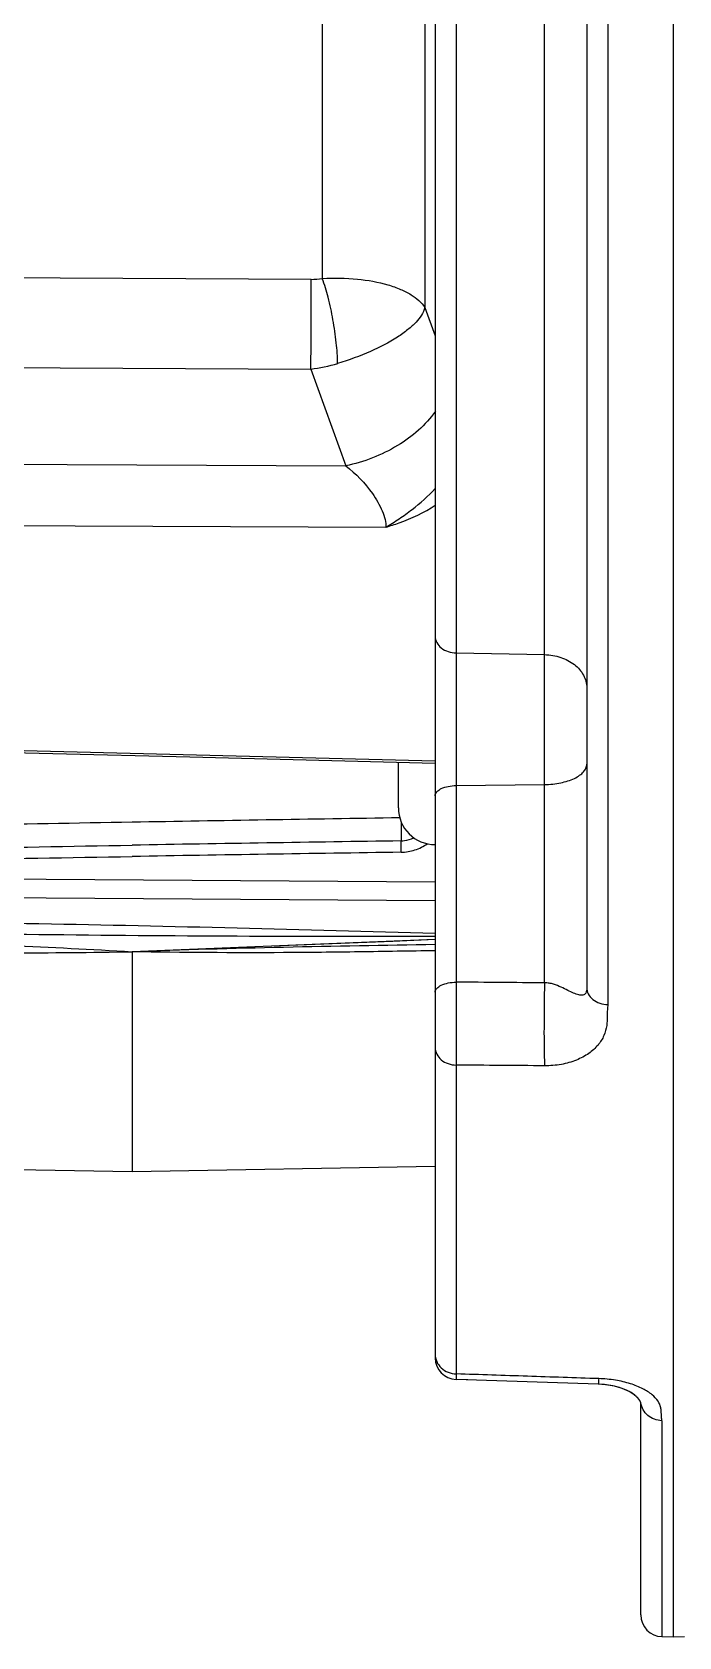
# Model space of a CAD drawing. Header units: millimetres. Extents: x -95754 to 177808, y 34455 to 150605.
# Drawn here: x 172926.8 to 172956.7, y 139467.3 to 139541.4 of the extents above; entities that cross this region are included whole.
import ezdxf

# ---------------------------------------------------------------- set-up
doc = ezdxf.new("R2010")
doc.units = ezdxf.units.MM
doc.header["$LTSCALE"] = 300
doc.layers.add('A-ETC-기계', color=253, linetype='Continuous')

# ---------------------------------------------------------------- blocks, each defined once
blk = doc.blocks.new('A$Cefb55bcc')
at = {"color": 8, "linetype": 'ByBlock', "ltscale": 3}
for p, q in [((537.179, -412.902), (536.666, -412.916)), ((537.179, -687.793), (537.179, -412.902)), ((537.705, -412.916), (537.179, -412.902)), ((537.705, -422.892), (537.705, -412.916)), ((538.678, -413.915), (538.678, -423.727)), ((538.67, -423.719), (538.675, -423.722)), ((538.675, -423.722), (538.732, -423.824)), ((540.646, -424.577), (547.208, -424.795)), ((546.661, -424.776), (547.208, -424.795)), ((547.201, -439.322), (547.201, -425.054)), ((548.175, -674.901), (548.175, -425.794)), ((548.175, -434.638), (562.169, -434.394)), ((562.169, -444.561), (562.169, -434.394)), ((562.169, -434.394), (584.769, -434.788)), ((540.204, -531.201), (540.204, -442.119)), ((541.177, -531.341), (541.177, -442.907)), ((543.124, -443.124), (543.124, -533.292)), ((547.201, -533.396), (547.201, -443.156)), ((548.175, -445.119), (562.169, -444.561)), ((581.769, -447.158), (548.175, -446.922)), ((581.77, -448.024), (548.175, -447.787)), ((549.874, -451.208), (549.874, -453.303)), ((547.201, -452.238), (543.124, -452.288)), ((548.175, -453.367), (584.654, -454.282)), ((547.201, -458.368), (543.124, -458.287)), ((584.769, -464.336), (550.453, -464.176)), ((584.766, -467.166), (552.307, -467.009)), ((553.922, -471.484), (552.307, -467.009)), ((584.766, -471.62), (553.922, -471.484)), ((548.647, -474.323), (548.175, -473.016)), ((548.647, -544.065), (548.647, -474.323)), ((553.387, -617.307), (553.387, -475.668)), ((553.907, -475.626), (584.75, -475.769))]:
    blk.add_line(p, q, dxfattribs=at)
for points in [[(538.732, -423.824), (538.824, -423.941), (538.954, -424.064), (539.132, -424.188), (539.344, -424.299), (539.592, -424.396), (539.9, -424.483), (540.308, -424.554), (540.646, -424.577)], [(538.79, -423.903), (538.897, -424.015), (539.041, -424.129), (539.222, -424.239), (539.429, -424.335), (539.671, -424.422), (539.972, -424.499)], [(539.972, -424.499), (540.357, -424.559), (540.645, -424.577)], [(548.175, -445.119), (550.128, -445.04), (556.125, -444.8), (562.169, -444.561)], [(548.175, -453.261), (559.507, -453.544), (572.175, -453.861), (584.773, -454.177)]]:
    blk.add_lwpolyline(points, dxfattribs=at)
for centre, radius, start, end in [((537.679, -413.915), 1, 0, 88.5), ((547.175, -425.794), 1, 0, 88.09897), ((559.685, 1494.38), 1933.742, 269.50932, 269.63012), ((468.868, 5082.318), 5532.066, 270.837695, 270.966298), ((548.175, -451.208), 1.699, 0, 90), ((467.953, 5068.85), 5519.138, 270.849146, 270.978071), ((466.098, 5044.483), 5495.866, 270.87266, 271.001612), ((554.8, -478.879), 7.447, 96.77038, 106.55941), ((553.89, -478.707), 3.08, 89.68272, 99.38875)]:
    blk.add_arc(centre, radius, start, end, dxfattribs=at)
for points, knots in [([(537.705, -422.892), (537.706, -422.917), (537.71, -422.966), (537.73, -423.064), (537.731, -423.19), (537.734, -423.341), (537.76, -423.551), (537.88, -423.829), (538.174, -424.129), (538.609, -424.398), (539.182, -424.623), (539.869, -424.781), (540.366, -424.83), (540.625, -424.835)], [0, 0, 0, 0, 0.018807, 0.037864, 0.075704, 0.113762, 0.152462, 0.236051, 0.337996, 0.466012, 0.622021, 0.803081, 1, 1, 1, 1]), ([(537.705, -422.892), (537.824, -422.895), (538.06, -422.94), (538.367, -423.119), (538.589, -423.388), (538.66, -423.608), (538.673, -423.719)], [0, 0, 0, 0, 0.258011, 0.511518, 0.758464, 1, 1, 1, 1]), ([(540.625, -424.835), (540.627, -424.797), (540.631, -424.733), (540.636, -424.659), (540.64, -424.617), (540.642, -424.595), (540.644, -424.585), (540.645, -424.577), (540.646, -424.577)], [0, 0, 0, 0, 0.433002, 0.746117, 0.856363, 0.935412, 0.983139, 1, 1, 1, 1]), ([(540.625, -424.835), (541.721, -424.869), (543.913, -424.946), (546.105, -425.018), (547.201, -425.054)], [0, 0, 0, 0, 0.5, 1, 1, 1, 1]), ([(547.201, -425.054), (547.202, -425.017), (547.203, -424.964), (547.204, -424.9), (547.205, -424.863), (547.207, -424.835), (547.206, -424.813), (547.209, -424.803), (547.207, -424.795), (547.208, -424.795)], [0, 0, 0, 0, 0.433732, 0.605819, 0.747202, 0.857537, 0.936565, 0.984059, 1, 1, 1, 1]), ([(548.175, -425.967), (548.175, -425.85), (548.123, -425.61), (547.904, -425.309), (547.582, -425.108), (547.329, -425.057), (547.201, -425.054)], [0, 0, 0, 0, 0.239617, 0.485357, 0.739627, 1, 1, 1, 1]), ([(540.204, -442.119), (540.205, -442.079), (540.209, -441.998), (540.23, -441.838), (540.229, -441.636), (540.231, -441.396), (540.257, -441.074), (540.364, -440.669), (540.649, -440.219), (541.088, -439.829), (541.668, -439.523), (542.362, -439.325), (542.865, -439.288), (543.124, -439.291)], [0, 0, 0, 0, 0.025862, 0.051712, 0.103195, 0.154489, 0.205634, 0.308958, 0.4189, 0.541392, 0.679878, 0.834359, 1, 1, 1, 1]), ([(543.124, -443.124), (543.142, -442.43), (543.155, -441.153), (543.147, -439.875), (543.124, -439.291)], [0, 0, 0, 0, 0.543082, 1, 1, 1, 1]), ([(548.175, -440.131), (548.175, -440.026), (548.12, -439.808), (547.898, -439.543), (547.576, -439.368), (547.328, -439.325), (547.201, -439.322)], [0, 0, 0, 0, 0.225593, 0.466002, 0.726185, 1, 1, 1, 1]), ([(547.201, -443.156), (547.207, -442.461), (547.211, -441.184), (547.209, -439.906), (547.201, -439.322)], [0, 0, 0, 0, 0.543216, 1, 1, 1, 1]), ([(541.177, -442.907), (541.177, -442.805), (541.122, -442.591), (540.899, -442.334), (540.578, -442.164), (540.331, -442.122), (540.204, -442.119)], [0, 0, 0, 0, 0.222481, 0.46177, 0.723281, 1, 1, 1, 1]), ([(541.177, -442.907), (541.177, -442.858), (541.183, -442.771), (541.212, -442.656), (541.273, -442.578), (541.357, -442.546), (541.45, -442.544), (541.596, -442.573), (541.799, -442.652), (542.064, -442.78), (542.367, -442.931), (542.653, -443.048), (542.912, -443.114), (543.053, -443.121), (543.124, -443.124)], [0, 0, 0, 0, 0.063101, 0.113312, 0.151352, 0.186684, 0.225784, 0.270833, 0.37874, 0.507395, 0.653897, 0.817954, 0.907081, 1, 1, 1, 1]), ([(543.124, -443.124), (543.804, -443.127), (545.163, -443.141), (546.522, -443.15), (547.201, -443.156)], [0, 0, 0, 0, 0.5, 1, 1, 1, 1]), ([(548.175, -442.686), (548.175, -442.75), (548.123, -442.853), (548.009, -442.95), (547.836, -443.049), (547.563, -443.13), (547.327, -443.154), (547.201, -443.156)], [0, 0, 0, 0, 0.165148, 0.268728, 0.389208, 0.675272, 1, 1, 1, 1]), ([(548.175, -444.607), (549.342, -444.589), (551.676, -444.548), (556.341, -444.501), (559.839, -444.52), (562.169, -444.561)], [0, 0, 0, 0, 0.250224, 0.500392, 1, 1, 1, 1]), ([(548.175, -444.888), (550.509, -444.851), (555.174, -444.779), (559.839, -444.644), (562.169, -444.561)], [0, 0, 0, 0, 0.500274, 1, 1, 1, 1]), ([(584.769, -444.728), (582.884, -444.698), (580.058, -444.653), (576.289, -444.594), (573.463, -444.546), (570.637, -444.513), (566.872, -444.504), (564.05, -444.531), (562.169, -444.561)], [0, 0, 0, 0, 0.250151, 0.375226, 0.500302, 0.625357, 0.750348, 1, 1, 1, 1]), ([(584.769, -445.189), (582.884, -445.159), (580.057, -445.114), (576.289, -445.053), (573.462, -445.012), (570.636, -444.949), (566.87, -444.818), (564.049, -444.674), (562.169, -444.561)], [0, 0, 0, 0, 0.250065, 0.375097, 0.50013, 0.625163, 0.750172, 1, 1, 1, 1]), ([(548.175, -445.264), (554.273, -445.248), (566.473, -445.308), (578.67, -445.522), (584.769, -445.67)], [0, 0, 0, 0, 0.499934, 1, 1, 1, 1]), ([(548.175, -445.404), (554.272, -445.584), (566.469, -445.874), (578.669, -446.051), (584.769, -446.11)], [0, 0, 0, 0, 0.499999, 1, 1, 1, 1]), ([(549.747, -449.157), (549.531, -449.16), (549.101, -449.231), (548.712, -449.428), (548.539, -449.551)], [0, 0, 0, 0, 0.504617, 1, 1, 1, 1]), ([(549.747, -449.157), (549.747, -449.217), (549.748, -449.391), (549.75, -449.566), (549.745, -449.682)], [0, 0, 0, 0, 0.34038, 1, 1, 1, 1]), ([(549.745, -449.682), (549.694, -449.682), (549.493, -449.697), (549.295, -449.759), (549.161, -449.83)], [0, 0, 0, 0, 0.252921, 1, 1, 1, 1]), ([(549.745, -450.555), (549.744, -450.456), (549.743, -450.165), (549.741, -449.874), (549.745, -449.682)], [0, 0, 0, 0, 0.339418, 1, 1, 1, 1]), ([(543.124, -452.288), (542.873, -452.291), (542.401, -452.338), (541.854, -452.502), (541.509, -452.698), (541.325, -452.857), (541.206, -453.034), (541.177, -453.165), (541.177, -453.226)], [0, 0, 0, 0, 0.323834, 0.609126, 0.729278, 0.832578, 0.920912, 1, 1, 1, 1]), ([(548.175, -451.768), (548.175, -451.832), (548.123, -451.935), (548.009, -452.032), (547.836, -452.131), (547.563, -452.213), (547.327, -452.236), (547.201, -452.238)], [0, 0, 0, 0, 0.165148, 0.268728, 0.389208, 0.675272, 1, 1, 1, 1]), ([(543.124, -458.287), (542.871, -458.282), (542.378, -458.201), (541.738, -457.874), (541.29, -457.377), (541.177, -456.959), (541.177, -456.761)], [0, 0, 0, 0, 0.280091, 0.543184, 0.781195, 1, 1, 1, 1]), ([(548.175, -459.131), (548.175, -459.032), (548.118, -458.823), (547.894, -458.575), (547.574, -458.411), (547.328, -458.371), (547.201, -458.368)], [0, 0, 0, 0, 0.218811, 0.456817, 0.719902, 1, 1, 1, 1]), ([(550.453, -464.176), (550.245, -464.237), (549.452, -464.493), (548.686, -464.85), (548.169, -465.187)], [0, 0, 0, 0, 0.259791, 1, 1, 1, 1]), ([(550.453, -464.176), (550.242, -464.296), (549.831, -464.56), (549.049, -465.13), (548.499, -465.609), (548.169, -465.958)], [0, 0, 0, 0, 0.250661, 0.50382, 1, 1, 1, 1]), ([(552.307, -467.009), (551.835, -466.651), (551.2, -465.99), (550.667, -465.088), (550.482, -464.552), (550.447, -464.293), (550.453, -464.176)], [0, 0, 0, 0, 0.511701, 0.777707, 0.898365, 1, 1, 1, 1]), ([(548.166, -469.534), (548.616, -468.891), (549.906, -467.789), (551.466, -467.183), (552.307, -467.009)], [0, 0, 0, 0, 0.47745, 1, 1, 1, 1]), ([(553.922, -471.484), (553.907, -472.182), (553.894, -473.563), (553.896, -474.944), (553.907, -475.626)], [0, 0, 0, 0, 0.506012, 1, 1, 1, 1]), ([(548.647, -474.323), (548.718, -474.072), (548.984, -473.704), (549.449, -473.281), (550.135, -472.793), (551.211, -472.238), (552.162, -471.894), (552.678, -471.741)], [0, 0, 0, 0, 0.159579, 0.263937, 0.384911, 0.671384, 1, 1, 1, 1]), ([(552.678, -471.741), (552.683, -472.06), (552.732, -472.738), (552.881, -473.759), (553.095, -474.752), (553.282, -475.383), (553.387, -475.668)], [0, 0, 0, 0, 0.239229, 0.50814, 0.772822, 1, 1, 1, 1]), ([(553.387, -475.668), (552.847, -475.699), (551.823, -475.686), (550.609, -475.474), (549.788, -475.187), (549.183, -474.883), (548.803, -474.569), (548.647, -474.323)], [0, 0, 0, 0, 0.318572, 0.600394, 0.721826, 0.828733, 1, 1, 1, 1])]:
    blk.add_open_spline(points, degree=3, knots=knots, dxfattribs=at)
for points in [[(570.893, -448.808), (567.983, -448.861), (565.072, -448.913), (562.162, -448.962)], [(570.767, -449.331), (567.899, -449.384), (565.031, -449.435), (562.163, -449.484)], [(562.169, -450.543), (564.756, -450.498), (567.344, -450.451), (569.931, -450.403)]]:
    blk.add_open_spline(points, degree=3, dxfattribs=at)
blk = doc.blocks.new('G$C618AA28F')
at = {"color": 0}
blk.add_blockref('A$Cefb55bcc', (-1190.043, 550.644), dxfattribs=at)
blk = doc.blocks.new('4F_기계장비')
at = {"layer": 'A-ETC-기계', "rotation": 180}
blk.add_blockref('G$C618AA28F', (79750.001, -9000.001), dxfattribs=at)

msp = doc.modelspace()

# ---------------------------------------------------------------- block references
at = {"layer": 'A-ETC-기계'}
msp.add_blockref('4F_기계장비', (92553.571, 148605.018), dxfattribs=at)

doc.saveas('drawing.dxf')
